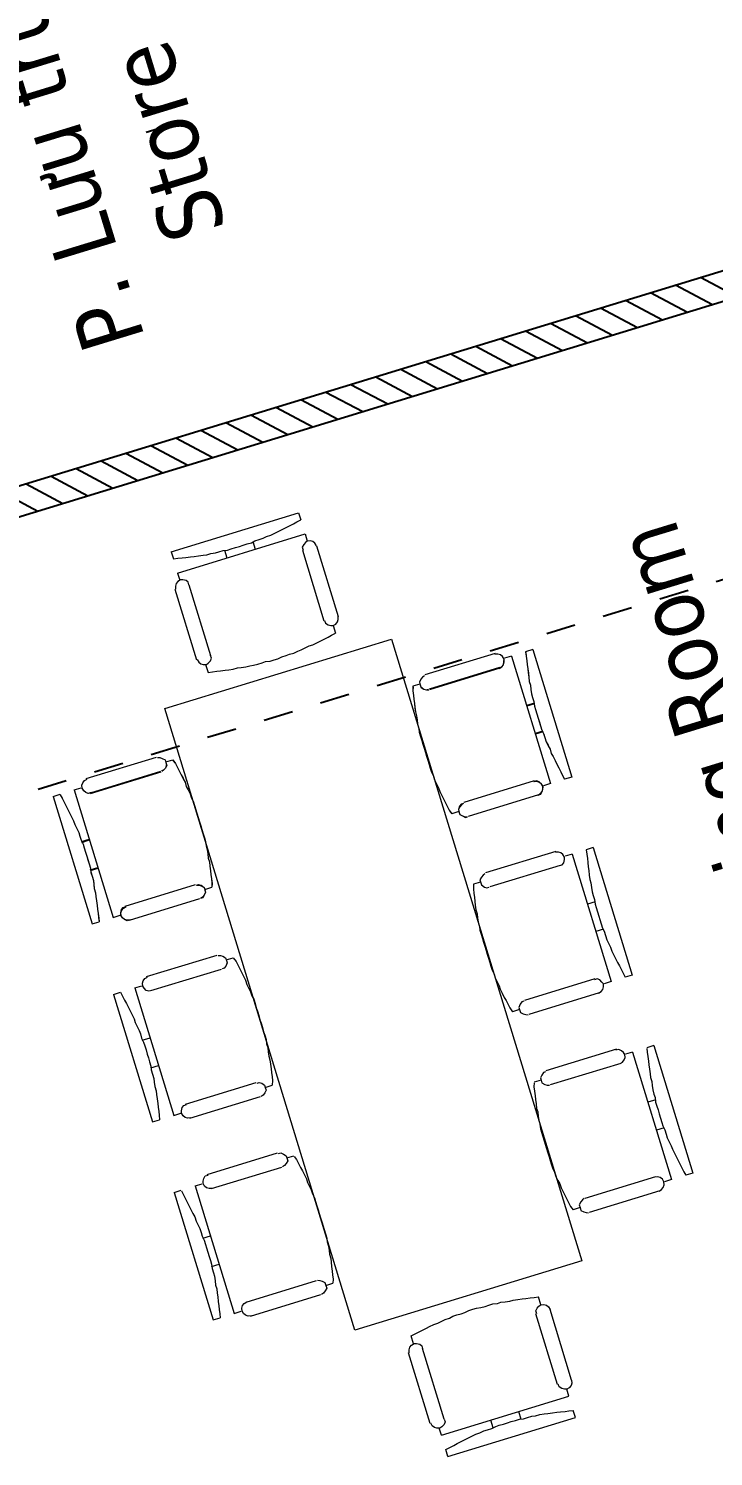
# Model space of a CAD drawing. Header units: inches. Extents: x 543393 to 2689207, y 1841861 to 9121372.
# Drawn here: x 547520.476 to 547522.793, y 1841942.36 to 1841947.19 of the extents above; entities that cross this region are included whole.
import ezdxf
from ezdxf.enums import TextEntityAlignment as Align

# ---------------------------------------------------------------- set-up
doc = ezdxf.new("R2010")
doc.units = ezdxf.units.IN
doc.header["$MEASUREMENT"] = 0
doc.linetypes.add('ACAD_ISO04W100', pattern=[30, 24, -3, 0, -3])
for name, color, linetype in [('02 Xref HH1 MBXD$0$0.0', 4, 'Continuous'), ('02 Xref HH1 MBXD$0$02', 8, 'Continuous'), ('CENTER', 8, 'ACAD_ISO04W100'), ('MBXD$0$Noi_that', 7, 'Continuous')]:
    doc.layers.add(name, color=color, linetype=linetype)
doc.layers.add('Kich thuoc', color=8, linetype='Continuous', lineweight=18)
doc.layers.add('TEXT_Phong', color=1, linetype='Continuous', lineweight=20)
doc.styles.add('Tahoma-R', font='tahoma.ttf')

# ---------------------------------------------------------------- blocks, each defined once
blk = doc.blocks.new('NDK1')
at = {"layer": '02 Xref HH1 MBXD$0$02'}
h = blk.add_hatch(dxfattribs=at)
h.set_pattern_fill('ANSI31', color=256, scale=500, angle=-90.00000000000001)
h.set_pattern_definition([(315, (245617.2439360879, 78543.51714219371), (44.19417382415923, 44.19417382415921), [])])
h.paths.add_polyline_path([(250417.2439360879, 78443.51714219371), (250417.2439360879, 78543.51714219371), (245617.2439360879, 78543.51714219354), (245617.2439360879, 78443.51714219354)])
at = {"layer": '02 Xref HH1 MBXD$0$0.0'}
for p, q in [((250417.2439360879, 78543.51714219371), (245617.2439360879, 78543.51714219354)), ((250417.2439360879, 78443.51714219371), (245617.2439360879, 78443.51714219354)), ((247915.537085601, 77425.45799864814), (247815.537085601, 77425.45799864814))]:
    blk.add_line(p, q, dxfattribs=at)
at = {"layer": 'CENTER', "color": 8, "ltscale": 0.015}
blk.add_line((250915.6775597683, 79443.5171421936), (238675.6184171357, 79443.5171421936), dxfattribs=at)
at = {"layer": 'MBXD$0$Noi_that', "lineweight": 13}
for points in [[(247798.8736621639, 82007.56214315022), (247798.8736621639, 81982.64002476432)], [(248249.9640048411, 82007.56214315022), (247798.8736621639, 82007.56214315022)], [(248249.9640048411, 81982.64002476432), (248235.010733813, 81980.1478129185), (248220.0574627858, 81977.655601087), (248207.5964035946, 81975.1633892413), (248192.6431325674, 81972.6711774098), (248180.1820733779, 81970.17896557829), (248165.2288023498, 81967.6867537327), (248150.2755313218, 81965.1945419012), (248137.8144721314, 81962.70233005538), (248122.8612011033, 81962.70233005538), (248107.9079300752, 81960.21011822388), (248095.4468708849, 81960.21011822388), (248080.4935998568, 81960.21011822388), (248065.5403288297, 81957.71790637818), (248053.0792696402, 81957.71790637818), (248038.1259986112, 81957.71790637818), (248023.1727275832, 81957.71790637818), (248010.7116683937, 81957.71790637818), (247995.7583973656, 81957.71790637818), (247980.8051263367, 81957.71790637818), (247968.3440671472, 81960.21011822388), (247953.3907961191, 81960.21011822388), (247938.4375250919, 81960.21011822388), (247925.9764659016, 81962.70233005538), (247911.0231948735, 81962.70233005538), (247896.0699238454, 81965.1945419012), (247883.6088646551, 81967.6867537327), (247868.655593627, 81970.17896557829), (247853.7023225989, 81972.6711774098), (247841.2412634095, 81975.1633892413), (247826.2879923805, 81977.655601087), (247813.826933191, 81980.1478129185), (247798.8736621639, 81982.64002476432)], [(248249.9640048411, 82007.56214315022), (248249.9640048411, 81982.64002476432)], [(248249.9640048411, 81932.79578800648), (247798.8736621639, 81932.79578800648)], [(247798.8736621639, 81932.79578800648), (247798.8736621639, 81907.87366962022)], [(247975.8207026612, 81960.21011822388), (247975.8207026612, 81932.79578800648)], [(248075.5091761814, 81960.21011822388), (248075.5091761814, 81932.79578800648)], [(248249.9640048411, 81932.79578800648), (248249.9640048411, 81907.87366962022)], [(247773.9515437831, 81882.9515512484), (247776.4437556217, 81892.92039860282), (247781.4281792972, 81900.39703411152), (247788.9048148112, 81905.38145778872), (247798.8736621639, 81907.87366962022), (247806.350297677, 81905.38145778872), (247813.826933191, 81900.39703411152), (247821.3035687051, 81892.92039860282), (247821.3035687051, 81882.9515512484)], [(247773.9515437831, 81882.9515512484), (247773.9515437831, 81633.73036744489)], [(247823.7957805437, 81882.9515512484), (247823.7957805437, 81633.73036744489)], [(248225.0418864612, 81882.9515512484), (248225.0418864612, 81892.92039860282), (248230.0263101376, 81900.39703411152), (248239.9951574893, 81905.38145778872), (248247.4717930042, 81907.87366962022), (248257.4406403551, 81905.38145778872), (248264.9172758691, 81900.39703411152), (248269.9016995454, 81892.92039860282), (248272.3939113832, 81882.9515512484)], [(248225.0418864612, 81882.9515512484), (248225.0418864612, 81633.73036744489)], [(248274.8861232209, 81882.9515512484), (248274.8861232209, 81633.73036744489)], [(247821.3035687051, 81633.73036744489), (247821.3035687051, 81623.76152009048), (247813.826933191, 81616.2848845819), (247806.350297677, 81611.30046090457), (247798.8736621639, 81608.80824905887), (247788.9048148112, 81611.30046090457), (247781.4281792972, 81616.2848845819), (247776.4437556217, 81623.76152009048), (247773.9515437831, 81633.73036744489)], [(248272.3939113832, 81633.73036744489), (248269.9016995454, 81623.76152009048), (248264.9172758691, 81616.2848845819), (248257.4406403551, 81611.30046090457), (248247.4717930042, 81608.80824905887), (248239.9951574893, 81611.30046090457), (248230.0263101376, 81616.2848845819), (248225.0418864612, 81623.76152009048), (248225.0418864612, 81633.73036744489)], [(247798.8736621639, 81608.80824905887), (247798.8736621639, 81581.39391884135)], [(248249.9640048411, 81608.80824905887), (248249.9640048411, 81581.39391884135)], [(248249.9640048411, 81581.39391884135), (248235.010733813, 81578.90170700985), (248220.0574627858, 81576.40949516415), (248207.5964035946, 81573.91728333264), (248192.6431325674, 81571.42507150114), (248180.1820733779, 81568.93285965544), (248165.2288023498, 81566.44064782394), (248150.2755313218, 81566.44064782394), (248137.8144721314, 81563.94843597824), (248122.8612011033, 81561.45622414674), (248107.9079300752, 81561.45622414674), (248095.4468708849, 81558.96401231523), (248080.4935998568, 81558.96401231523), (248065.5403288297, 81558.96401231523), (248053.0792696402, 81558.96401231523), (248038.1259986112, 81556.47180046953), (248023.1727275832, 81556.47180046953), (248010.7116683937, 81556.47180046953), (247995.7583973656, 81558.96401231523), (247980.8051263367, 81558.96401231523), (247968.3440671472, 81558.96401231523), (247953.3907961191, 81558.96401231523), (247938.4375250919, 81561.45622414674), (247925.9764659016, 81561.45622414674), (247911.0231948735, 81563.94843597824), (247896.0699238454, 81566.44064782394), (247883.6088646551, 81566.44064782394), (247868.655593627, 81568.93285965544), (247853.7023225989, 81571.42507150114), (247841.2412634095, 81573.91728333264), (247826.2879923805, 81576.40949516415), (247813.826933191, 81578.90170700985), (247798.8736621639, 81581.39391884135)], [(247623.1727275845, 81507.56214315022), (248425.6649394204, 81507.56214315022), (248425.6649394204, 79307.56214313602), (247623.1727275845, 79307.56214313602), (247623.1727275845, 81507.56214315022)], [(247304.1696123204, 81358.34095933966), (247294.2007649678, 81355.84874750816), (247286.7241294546, 81350.86432383096), (247281.7397057783, 81343.38768832225), (247279.2474939406, 81333.41884096785), (247281.7397057783, 81323.44999361344), (247286.7241294546, 81315.97335810473), (247294.2007649678, 81310.98893442753), (247304.1696123204, 81308.49672259603)], [(247301.6774004818, 81358.34095933966), (247550.8985842818, 81358.34095933966)], [(247553.3907961204, 81308.49672259603), (247560.8674316345, 81310.98893442753), (247568.3440671485, 81315.97335810473), (247575.8207026616, 81323.44999361344), (247575.8207026616, 81333.41884096785), (247575.8207026616, 81343.38768832225), (247568.3440671485, 81350.86432383096), (247560.8674316345, 81355.84874750816), (247553.3907961204, 81358.34095933966)], [(248497.9390827222, 81308.49672259603), (248490.4624472082, 81310.98893442753), (248482.9858116941, 81315.97335810473), (248475.509176181, 81323.44999361344), (248475.509176181, 81333.41884096785), (248475.509176181, 81343.38768832225), (248482.9858116941, 81350.86432383096), (248490.4624472082, 81355.84874750816), (248497.9390827222, 81358.34095933966)], [(248749.6524783608, 81358.34095933966), (248500.4312945608, 81358.34095933966)], [(248747.1602665222, 81358.34095933966), (248757.1291138749, 81355.84874750816), (248764.605749388, 81350.86432383096), (248769.5901730643, 81343.38768832225), (248772.0823849021, 81333.41884096785), (248769.5901730643, 81323.44999361344), (248764.605749388, 81315.97335810473), (248757.1291138749, 81310.98893442753), (248747.1602665222, 81308.49672259603)], [(247177.0668085827, 81333.41884096785), (247201.9889269616, 81333.41884096785)], [(247177.0668085827, 80882.32849828704), (247177.0668085827, 81333.41884096796)], [(247201.9889269616, 80884.82071013274), (247204.4811388002, 80897.28176931877), (247206.9733506388, 80912.23504033618), (247209.4655624765, 80927.188311382), (247211.9577743143, 80939.64937056779), (247214.449986152, 80954.60264158531), (247216.9421979906, 80969.55591261692), (247219.4344098283, 80982.01697180283), (247219.4344098283, 80996.97024283445), (247221.926621666, 81009.43130202024), (247224.4188335046, 81024.38457305197), (247224.4188335046, 81039.33784406938), (247224.4188335046, 81051.79890326949), (247226.9110453423, 81066.7521743011), (247226.9110453423, 81081.70544533271), (247226.9110453423, 81094.16650451874), (247226.9110453423, 81109.11977553615), (247226.9110453423, 81124.07304658197), (247226.9110453423, 81139.02631759938), (247226.9110453423, 81151.48737678528), (247224.4188335046, 81166.44064781678), (247224.4188335046, 81181.39391884851), (247224.4188335046, 81193.85497803442), (247221.926621666, 81208.80824906603), (247219.4344098283, 81223.76152008344), (247219.4344098283, 81236.22257928344), (247216.9421979906, 81251.17585031517), (247214.449986152, 81263.63690950107), (247211.9577743143, 81278.59018053269), (247209.4655624765, 81293.54345155021), (247206.9733506388, 81306.00451073612), (247204.4811388002, 81320.95778178194), (247201.9889269616, 81333.41884096785)], [(247251.8331637222, 80882.32849828704), (247251.8331637222, 81333.41884096785)], [(247251.8331637222, 81333.41884096785), (247276.755282102, 81333.41884096785)], [(247301.6774004818, 81308.49672259603), (247550.8985842818, 81308.49672259603)], [(247575.8207026616, 81333.41884096785), (247600.7428210423, 81333.41884096785)], [(247600.7428210423, 80884.82071013274), (247605.7272447187, 80897.28176931877), (247608.2194565564, 80912.23504033618), (247610.7116683941, 80927.188311382), (247613.2038802327, 80939.64937056779), (247615.6960920695, 80954.60264158531), (247618.1883039081, 80969.55591261692), (247618.1883039081, 80982.01697180283), (247620.6805157467, 80996.97024283445), (247623.1727275845, 81009.43130202024), (247623.1727275845, 81024.38457305197), (247625.6649394222, 81039.33784406938), (247625.6649394222, 81051.79890326949), (247625.6649394222, 81066.7521743011), (247625.6649394222, 81081.70544533271), (247625.6649394222, 81094.16650451874), (247625.6649394222, 81109.11977553615), (247625.6649394222, 81124.07304658197), (247625.6649394222, 81139.02631759938), (247625.6649394222, 81151.48737678528), (247625.6649394222, 81166.44064781678), (247625.6649394222, 81181.39391884851), (247623.1727275845, 81193.85497803442), (247623.1727275845, 81208.80824906603), (247620.6805157467, 81223.76152008344), (247618.1883039081, 81236.22257928344), (247618.1883039081, 81251.17585031517), (247615.6960920695, 81263.63690950107), (247613.2038802327, 81278.59018053269), (247610.7116683941, 81293.54345155021), (247608.2194565564, 81306.00451073612), (247605.7272447187, 81320.95778178194), (247600.7428210423, 81333.41884096785)], [(248450.5870578003, 80884.82071013274), (248445.602634124, 80897.28176931877), (248443.1104222862, 80912.23504033618), (248440.6182104485, 80927.188311382), (248438.1259986099, 80939.64937056779), (248435.6337867731, 80954.60264158531), (248433.1415749345, 80969.55591261692), (248433.1415749345, 80982.01697180283), (248430.6493630959, 80996.97024283445), (248428.1571512582, 81009.43130202024), (248428.1571512582, 81024.38457305197), (248425.6649394204, 81039.33784406938), (248425.6649394204, 81051.79890326949), (248425.6649394204, 81066.7521743011), (248425.6649394204, 81081.70544533271), (248425.6649394204, 81094.16650451874), (248425.6649394204, 81109.11977553615), (248425.6649394204, 81124.07304658197), (248425.6649394204, 81139.02631759938), (248425.6649394204, 81151.48737678528), (248425.6649394204, 81166.44064781678), (248425.6649394204, 81181.39391884851), (248428.1571512582, 81193.85497803442), (248428.1571512582, 81208.80824906603), (248430.6493630959, 81223.76152008344), (248433.1415749345, 81236.22257928344), (248433.1415749345, 81251.17585031517), (248435.6337867731, 81263.63690950107), (248438.1259986099, 81278.59018053269), (248440.6182104485, 81293.54345155021), (248443.1104222862, 81306.00451073612), (248445.602634124, 81320.95778178194), (248450.5870578003, 81333.41884096785)], [(248475.509176181, 81333.41884096785), (248450.5870578003, 81333.41884096785)], [(248749.6524783608, 81308.49672259603), (248500.4312945608, 81308.49672259603)], [(248799.4967151205, 81333.41884096785), (248774.5745967407, 81333.41884096785)], [(248799.4967151205, 80882.32849828704), (248799.4967151205, 81333.41884096785)], [(248849.340951881, 80884.82071013274), (248846.8487400424, 80897.28176931877), (248844.3565282038, 80912.23504033618), (248841.8643163661, 80927.188311382), (248839.3721045284, 80939.64937056779), (248836.8798926907, 80954.60264158531), (248834.3876808521, 80969.55591261692), (248831.8954690143, 80982.01697180283), (248831.8954690143, 80996.97024283445), (248829.4032571766, 81009.43130202024), (248826.911045338, 81024.38457305197), (248826.911045338, 81039.33784406938), (248826.911045338, 81051.79890326949), (248824.4188335003, 81066.7521743011), (248824.4188335003, 81081.70544533271), (248824.4188335003, 81094.16650451874), (248824.4188335003, 81109.11977553615), (248824.4188335003, 81124.07304658197), (248824.4188335003, 81139.02631759938), (248824.4188335003, 81151.48737678528), (248826.911045338, 81166.44064781678), (248826.911045338, 81181.39391884851), (248826.911045338, 81193.85497803442), (248829.4032571766, 81208.80824906603), (248831.8954690143, 81223.76152008344), (248831.8954690143, 81236.22257928344), (248834.3876808521, 81251.17585031517), (248836.8798926907, 81263.63690950107), (248839.3721045284, 81278.59018053269), (248841.8643163661, 81293.54345155021), (248844.3565282038, 81306.00451073612), (248846.8487400424, 81320.95778178194), (248849.340951881, 81333.41884096785)], [(248874.2630702599, 81333.41884096785), (248849.340951881, 81333.41884096785)], [(248874.2630702599, 80882.32849828704), (248874.2630702599, 81333.41884096796)], [(247224.4188335046, 81158.96401230819), (247251.8331637222, 81158.96401230819)], [(248826.911045338, 81158.96401230819), (248799.4967151205, 81158.96401230819)], [(247224.4188335046, 81059.27553879228), (247251.8331637222, 81059.27553879228)], [(248826.911045338, 81059.27553879228), (248799.4967151205, 81059.27553879228)], [(247304.1696123204, 80907.25061665886), (247294.2007649678, 80904.75840482736), (247286.7241294546, 80899.77398115027), (247281.7397057783, 80892.29734564156), (247279.2474939406, 80882.32849828704), (247281.7397057783, 80874.85186277833), (247286.7241294546, 80867.37522726951), (247294.2007649678, 80859.89859173252), (247304.1696123204, 80859.89859173252)], [(247301.6774004818, 80907.25061665886), (247550.8985842818, 80907.25061665886)], [(247553.3907961204, 80859.89859173252), (247560.8674316345, 80859.89859173252), (247568.3440671485, 80867.37522726951), (247575.8207026616, 80874.85186277833), (247575.8207026616, 80882.32849828704), (247575.8207026616, 80892.29734564156), (247568.3440671485, 80899.77398115027), (247560.8674316345, 80904.75840482736), (247553.3907961204, 80907.25061665886)], [(248497.9390827222, 80859.89859173252), (248490.4624472082, 80859.89859173252), (248482.9858116941, 80867.37522726951), (248475.509176181, 80874.85186277833), (248475.509176181, 80882.32849828704), (248475.509176181, 80892.29734564156), (248482.9858116941, 80899.77398115027), (248490.4624472082, 80904.75840482736), (248497.9390827222, 80907.25061665886)], [(248749.6524783608, 80907.25061665886), (248500.4312945608, 80907.25061665886)], [(248747.1602665222, 80907.25061665886), (248757.1291138749, 80904.75840482736), (248764.605749388, 80899.77398115027), (248769.5901730643, 80892.29734564156), (248772.0823849021, 80882.32849828704), (248769.5901730643, 80874.85186277833), (248764.605749388, 80867.37522726951), (248757.1291138749, 80859.89859173252), (248747.1602665222, 80859.89859173252)], [(247177.0668085827, 80882.32849828704), (247201.9889269616, 80882.32849828704)], [(247251.8331637222, 80882.32849828704), (247276.755282102, 80882.32849828704)], [(247575.8207026616, 80882.32849828704), (247600.7428210423, 80882.32849828704)], [(248475.509176181, 80882.32849828704), (248450.5870578003, 80882.32849828704)], [(248799.4967151205, 80882.32849828704), (248774.5745967407, 80882.32849828704)], [(248874.2630702599, 80882.32849828704), (248849.340951881, 80882.32849828704)], [(247301.6774004818, 80857.40637990102), (247550.8985842818, 80857.40637990102)], [(248749.6524783608, 80857.40637990102), (248500.4312945608, 80857.40637990102)], [(247177.0668085827, 80633.10731448352), (247201.9889269616, 80633.10731448352)], [(247177.0668085827, 80182.01697181692), (247177.0668085827, 80633.10731449784)], [(247177.0668085827, 80633.10731448352), (247201.9889269616, 80633.10731448352)], [(247177.0668085827, 80182.01697181692), (247177.0668085827, 80633.10731449784)], [(247201.9889269616, 80182.01697181692), (247204.4811388002, 80196.97024283445), (247206.9733506388, 80211.92351386606), (247209.4655624765, 80224.38457305185), (247211.9577743143, 80239.33784408346), (247214.449986152, 80251.79890326937), (247216.9421979906, 80266.7521743011), (247219.4344098283, 80281.7054453184), (247219.4344098283, 80294.16650451862), (247221.926621666, 80309.11977555024), (247224.4188335046, 80324.07304656765), (247224.4188335046, 80336.53410576787), (247224.4188335046, 80351.48737678528), (247226.9110453423, 80366.4406478311), (247226.9110453423, 80378.90170701689), (247226.9110453423, 80393.8549780343), (247226.9110453423, 80408.80824906603), (247226.9110453423, 80421.26930826614), (247226.9110453423, 80436.22257928344), (247226.9110453423, 80451.17585031505), (247224.4188335046, 80463.63690950096), (247224.4188335046, 80478.59018051848), (247224.4188335046, 80493.54345156442), (247221.926621666, 80506.00451075021), (247219.4344098283, 80520.95778176762), (247219.4344098283, 80535.91105279923), (247216.9421979906, 80548.37211199946), (247214.449986152, 80563.32538303107), (247211.9577743143, 80578.27865404848), (247209.4655624765, 80590.73971323427), (247206.9733506388, 80605.69298426589), (247204.4811388002, 80618.15404346611), (247201.9889269616, 80633.10731448352)], [(247201.9889269616, 80182.01697181692), (247204.4811388002, 80196.97024283445), (247206.9733506388, 80211.92351386606), (247209.4655624765, 80224.38457305185), (247211.9577743143, 80239.33784408346), (247214.449986152, 80251.79890326937), (247216.9421979906, 80266.7521743011), (247219.4344098283, 80281.7054453184), (247219.4344098283, 80294.16650451862), (247221.926621666, 80309.11977555024), (247224.4188335046, 80324.07304656765), (247224.4188335046, 80336.53410576787), (247224.4188335046, 80351.48737678528), (247226.9110453423, 80366.4406478311), (247226.9110453423, 80378.90170701689), (247226.9110453423, 80393.8549780343), (247226.9110453423, 80408.80824906603), (247226.9110453423, 80421.26930826614), (247226.9110453423, 80436.22257928344), (247226.9110453423, 80451.17585031505), (247224.4188335046, 80463.63690950096), (247224.4188335046, 80478.59018051848), (247224.4188335046, 80493.54345156442), (247221.926621666, 80506.00451075021), (247219.4344098283, 80520.95778176762), (247219.4344098283, 80535.91105279923), (247216.9421979906, 80548.37211199946), (247214.449986152, 80563.32538303107), (247211.9577743143, 80578.27865404848), (247209.4655624765, 80590.73971323427), (247206.9733506388, 80605.69298426589), (247204.4811388002, 80618.15404346611), (247201.9889269616, 80633.10731448352)], [(247251.8331637222, 80182.01697181692), (247251.8331637222, 80633.10731448352)], [(247251.8331637222, 80633.10731448352), (247276.755282102, 80633.10731448352)], [(247251.8331637222, 80182.01697181692), (247251.8331637222, 80633.10731448352)], [(247251.8331637222, 80633.10731448352), (247276.755282102, 80633.10731448352)], [(247304.1696123204, 80658.02943285523), (247294.2007649678, 80655.53722102384), (247286.7241294546, 80650.55279734664), (247281.7397057783, 80643.07616183782), (247279.2474939406, 80633.10731448352), (247281.7397057783, 80625.6306789747), (247286.7241294546, 80615.66183162041), (247294.2007649678, 80610.67740795741), (247304.1696123204, 80610.67740795741)], [(247304.1696123204, 80658.02943285523), (247294.2007649678, 80655.53722102384), (247286.7241294546, 80650.55279734664), (247281.7397057783, 80643.07616183782), (247279.2474939406, 80633.10731448352), (247281.7397057783, 80625.6306789747), (247286.7241294546, 80615.66183162041), (247294.2007649678, 80610.67740795741), (247304.1696123204, 80610.67740795741)], [(247301.6774004818, 80658.02943285523), (247550.8985842818, 80658.02943285523)], [(247301.6774004818, 80658.02943285523), (247550.8985842818, 80658.02943285523)], [(247553.3907961204, 80610.67740795741), (247560.8674316345, 80610.67740795741), (247568.3440671485, 80615.66183162041), (247575.8207026616, 80625.6306789747), (247575.8207026616, 80633.10731448352), (247575.8207026616, 80643.07616183782), (247568.3440671485, 80650.55279734664), (247560.8674316345, 80655.53722102384), (247553.3907961204, 80658.02943285523)], [(247553.3907961204, 80610.67740795741), (247560.8674316345, 80610.67740795741), (247568.3440671485, 80615.66183162041), (247575.8207026616, 80625.6306789747), (247575.8207026616, 80633.10731448352), (247575.8207026616, 80643.07616183782), (247568.3440671485, 80650.55279734664), (247560.8674316345, 80655.53722102384), (247553.3907961204, 80658.02943285523)], [(247575.8207026616, 80633.10731448352), (247600.7428210423, 80633.10731448352)], [(247575.8207026616, 80633.10731448352), (247600.7428210423, 80633.10731448352)], [(247600.7428210423, 80182.01697181692), (247605.7272447187, 80196.97024283445), (247608.2194565564, 80211.92351386606), (247610.7116683941, 80224.38457305185), (247613.2038802327, 80239.33784408346), (247615.6960920695, 80251.79890326937), (247618.1883039081, 80266.7521743011), (247618.1883039081, 80281.7054453184), (247620.6805157467, 80294.16650451862), (247623.1727275845, 80309.11977555024), (247623.1727275845, 80324.07304656765), (247625.6649394222, 80336.53410576787), (247625.6649394222, 80351.48737678528), (247625.6649394222, 80366.4406478311), (247625.6649394222, 80378.90170701689), (247625.6649394222, 80393.8549780343), (247625.6649394222, 80408.80824906603), (247625.6649394222, 80421.26930826614), (247625.6649394222, 80436.22257928344), (247625.6649394222, 80451.17585031505), (247625.6649394222, 80463.63690950096), (247625.6649394222, 80478.59018051848), (247623.1727275845, 80493.54345156442), (247623.1727275845, 80506.00451075021), (247620.6805157467, 80520.95778176762), (247618.1883039081, 80535.91105279923), (247618.1883039081, 80548.37211199946), (247615.6960920695, 80563.32538303107), (247613.2038802327, 80578.27865404848), (247610.7116683941, 80590.73971323427), (247608.2194565564, 80605.69298426589), (247605.7272447187, 80618.15404346611), (247600.7428210423, 80633.10731448352)], [(247600.7428210423, 80182.01697181692), (247605.7272447187, 80196.97024283445), (247608.2194565564, 80211.92351386606), (247610.7116683941, 80224.38457305185), (247613.2038802327, 80239.33784408346), (247615.6960920695, 80251.79890326937), (247618.1883039081, 80266.7521743011), (247618.1883039081, 80281.7054453184), (247620.6805157467, 80294.16650451862), (247623.1727275845, 80309.11977555024), (247623.1727275845, 80324.07304656765), (247625.6649394222, 80336.53410576787), (247625.6649394222, 80351.48737678528), (247625.6649394222, 80366.4406478311), (247625.6649394222, 80378.90170701689), (247625.6649394222, 80393.8549780343), (247625.6649394222, 80408.80824906603), (247625.6649394222, 80421.26930826614), (247625.6649394222, 80436.22257928344), (247625.6649394222, 80451.17585031505), (247625.6649394222, 80463.63690950096), (247625.6649394222, 80478.59018051848), (247623.1727275845, 80493.54345156442), (247623.1727275845, 80506.00451075021), (247620.6805157467, 80520.95778176762), (247618.1883039081, 80535.91105279923), (247618.1883039081, 80548.37211199946), (247615.6960920695, 80563.32538303107), (247613.2038802327, 80578.27865404848), (247610.7116683941, 80590.73971323427), (247608.2194565564, 80605.69298426589), (247605.7272447187, 80618.15404346611), (247600.7428210423, 80633.10731448352)], [(248450.5870578003, 80182.01697181692), (248445.602634124, 80196.97024283445), (248443.1104222862, 80211.92351386606), (248440.6182104485, 80224.38457305185), (248438.1259986099, 80239.33784408346), (248435.6337867731, 80251.79890326937), (248433.1415749345, 80266.7521743011), (248433.1415749345, 80281.7054453184), (248430.6493630959, 80294.16650451862), (248428.1571512582, 80309.11977555024), (248428.1571512582, 80324.07304656765), (248425.6649394204, 80336.53410576787), (248425.6649394204, 80351.48737678528), (248425.6649394204, 80366.4406478311), (248425.6649394204, 80378.90170701689), (248425.6649394204, 80393.8549780343), (248425.6649394204, 80408.80824906603), (248425.6649394204, 80421.26930826614), (248425.6649394204, 80436.22257928344), (248425.6649394204, 80451.17585031505), (248425.6649394204, 80463.63690950096), (248425.6649394204, 80478.59018051848), (248428.1571512582, 80493.54345156442), (248428.1571512582, 80506.00451075021), (248430.6493630959, 80520.95778176762), (248433.1415749345, 80535.91105279923), (248433.1415749345, 80548.37211199946), (248435.6337867731, 80563.32538303107), (248438.1259986099, 80578.27865404848), (248440.6182104485, 80590.73971323427), (248443.1104222862, 80605.69298426589), (248445.602634124, 80618.15404346611), (248450.5870578003, 80633.10731448352)], [(248450.5870578003, 80182.01697181692), (248445.602634124, 80196.97024283445), (248443.1104222862, 80211.92351386606), (248440.6182104485, 80224.38457305185), (248438.1259986099, 80239.33784408346), (248435.6337867731, 80251.79890326937), (248433.1415749345, 80266.7521743011), (248433.1415749345, 80281.7054453184), (248430.6493630959, 80294.16650451862), (248428.1571512582, 80309.11977555024), (248428.1571512582, 80324.07304656765), (248425.6649394204, 80336.53410576787), (248425.6649394204, 80351.48737678528), (248425.6649394204, 80366.4406478311), (248425.6649394204, 80378.90170701689), (248425.6649394204, 80393.8549780343), (248425.6649394204, 80408.80824906603), (248425.6649394204, 80421.26930826614), (248425.6649394204, 80436.22257928344), (248425.6649394204, 80451.17585031505), (248425.6649394204, 80463.63690950096), (248425.6649394204, 80478.59018051848), (248428.1571512582, 80493.54345156442), (248428.1571512582, 80506.00451075021), (248430.6493630959, 80520.95778176762), (248433.1415749345, 80535.91105279923), (248433.1415749345, 80548.37211199946), (248435.6337867731, 80563.32538303107), (248438.1259986099, 80578.27865404848), (248440.6182104485, 80590.73971323427), (248443.1104222862, 80605.69298426589), (248445.602634124, 80618.15404346611), (248450.5870578003, 80633.10731448352)], [(248475.509176181, 80633.10731448352), (248450.5870578003, 80633.10731448352)], [(248475.509176181, 80633.10731448352), (248450.5870578003, 80633.10731448352)], [(248497.9390827222, 80610.67740795741), (248490.4624472082, 80610.67740795741), (248482.9858116941, 80615.66183162041), (248475.509176181, 80625.6306789747), (248475.509176181, 80633.10731448352), (248475.509176181, 80643.07616183782), (248482.9858116941, 80650.55279734664), (248490.4624472082, 80655.53722102384), (248497.9390827222, 80658.02943285523)], [(248497.9390827222, 80610.67740795741), (248490.4624472082, 80610.67740795741), (248482.9858116941, 80615.66183162041), (248475.509176181, 80625.6306789747), (248475.509176181, 80633.10731448352), (248475.509176181, 80643.07616183782), (248482.9858116941, 80650.55279734664), (248490.4624472082, 80655.53722102384), (248497.9390827222, 80658.02943285523)], [(248749.6524783608, 80658.02943285523), (248500.4312945608, 80658.02943285523)], [(248749.6524783608, 80658.02943285523), (248500.4312945608, 80658.02943285523)], [(248747.1602665222, 80658.02943285523), (248757.1291138749, 80655.53722102384), (248764.605749388, 80650.55279734664), (248769.5901730643, 80643.07616183782), (248772.0823849021, 80633.10731448352), (248769.5901730643, 80625.6306789747), (248764.605749388, 80615.66183162041), (248757.1291138749, 80610.67740795741), (248747.1602665222, 80610.67740795741)], [(248747.1602665222, 80658.02943285523), (248757.1291138749, 80655.53722102384), (248764.605749388, 80650.55279734664), (248769.5901730643, 80643.07616183782), (248772.0823849021, 80633.10731448352), (248769.5901730643, 80625.6306789747), (248764.605749388, 80615.66183162041), (248757.1291138749, 80610.67740795741), (248747.1602665222, 80610.67740795741)], [(248799.4967151205, 80633.10731448352), (248774.5745967407, 80633.10731448352)], [(248799.4967151205, 80633.10731448352), (248774.5745967407, 80633.10731448352)], [(248799.4967151205, 80182.01697181692), (248799.4967151205, 80633.10731448352)], [(248799.4967151205, 80182.01697181692), (248799.4967151205, 80633.10731448352)], [(248849.340951881, 80182.01697181692), (248846.8487400424, 80196.97024283445), (248844.3565282038, 80211.92351386606), (248841.8643163661, 80224.38457305185), (248839.3721045284, 80239.33784408346), (248836.8798926907, 80251.79890326937), (248834.3876808521, 80266.7521743011), (248831.8954690143, 80281.7054453184), (248831.8954690143, 80294.16650451862), (248829.4032571766, 80309.11977555024), (248826.911045338, 80324.07304656765), (248826.911045338, 80336.53410576787), (248826.911045338, 80351.48737678528), (248824.4188335003, 80366.4406478311), (248824.4188335003, 80378.90170701689), (248824.4188335003, 80393.8549780343), (248824.4188335003, 80408.80824906603), (248824.4188335003, 80421.26930826614), (248824.4188335003, 80436.22257928344), (248824.4188335003, 80451.17585031505), (248826.911045338, 80463.63690950096), (248826.911045338, 80478.59018051848), (248826.911045338, 80493.54345156442), (248829.4032571766, 80506.00451075021), (248831.8954690143, 80520.95778176762), (248831.8954690143, 80535.91105279923), (248834.3876808521, 80548.37211199946), (248836.8798926907, 80563.32538303107), (248839.3721045284, 80578.27865404848), (248841.8643163661, 80590.73971323427), (248844.3565282038, 80605.69298426589), (248846.8487400424, 80618.15404346611), (248849.340951881, 80633.10731448352)], [(248849.340951881, 80182.01697181692), (248846.8487400424, 80196.97024283445), (248844.3565282038, 80211.92351386606), (248841.8643163661, 80224.38457305185), (248839.3721045284, 80239.33784408346), (248836.8798926907, 80251.79890326937), (248834.3876808521, 80266.7521743011), (248831.8954690143, 80281.7054453184), (248831.8954690143, 80294.16650451862), (248829.4032571766, 80309.11977555024), (248826.911045338, 80324.07304656765), (248826.911045338, 80336.53410576787), (248826.911045338, 80351.48737678528), (248824.4188335003, 80366.4406478311), (248824.4188335003, 80378.90170701689), (248824.4188335003, 80393.8549780343), (248824.4188335003, 80408.80824906603), (248824.4188335003, 80421.26930826614), (248824.4188335003, 80436.22257928344), (248824.4188335003, 80451.17585031505), (248826.911045338, 80463.63690950096), (248826.911045338, 80478.59018051848), (248826.911045338, 80493.54345156442), (248829.4032571766, 80506.00451075021), (248831.8954690143, 80520.95778176762), (248831.8954690143, 80535.91105279923), (248834.3876808521, 80548.37211199946), (248836.8798926907, 80563.32538303107), (248839.3721045284, 80578.27865404848), (248841.8643163661, 80590.73971323427), (248844.3565282038, 80605.69298426589), (248846.8487400424, 80618.15404346611), (248849.340951881, 80633.10731448352)], [(248874.2630702599, 80633.10731448352), (248849.340951881, 80633.10731448352)], [(248874.2630702599, 80633.10731448352), (248849.340951881, 80633.10731448352)], [(248874.2630702599, 80182.01697181692), (248874.2630702599, 80633.10731449784)], [(248874.2630702599, 80182.01697181692), (248874.2630702599, 80633.10731449784)], [(247301.6774004818, 80608.18519609739), (247550.8985842818, 80608.18519609739)], [(247301.6774004818, 80608.18519609739), (247550.8985842818, 80608.18519609739)], [(248749.6524783608, 80608.18519609739), (248500.4312945608, 80608.18519609739)], [(248749.6524783608, 80608.18519609739), (248500.4312945608, 80608.18519609739)], [(247224.4188335046, 80456.16027399237), (247251.8331637222, 80456.16027399237)], [(247224.4188335046, 80456.16027399237), (247251.8331637222, 80456.16027399237)], [(248826.911045338, 80456.16027399237), (248799.4967151205, 80456.16027399237)], [(248826.911045338, 80456.16027399237), (248799.4967151205, 80456.16027399237)], [(247224.4188335046, 80358.96401230808), (247251.8331637222, 80358.96401230808)], [(247224.4188335046, 80358.96401230808), (247251.8331637222, 80358.96401230808)], [(248826.911045338, 80358.96401230808), (248799.4967151205, 80358.96401230808)], [(248826.911045338, 80358.96401230808), (248799.4967151205, 80358.96401230808)], [(247177.0668085827, 80182.01697181692), (247201.9889269616, 80182.01697181692)], [(247177.0668085827, 80182.01697181692), (247201.9889269616, 80182.01697181692)], [(247251.8331637222, 80182.01697181692), (247276.755282102, 80182.01697181692)], [(247251.8331637222, 80182.01697181692), (247276.755282102, 80182.01697181692)], [(247304.1696123204, 80206.93909018874), (247294.2007649678, 80206.93909018874), (247286.7241294546, 80201.95466651153), (247281.7397057783, 80191.98581915713), (247279.2474939406, 80184.50918364842), (247281.7397057783, 80174.54033629401), (247286.7241294546, 80167.06370078531), (247294.2007649678, 80162.07927709402), (247304.1696123204, 80159.58706526252)], [(247304.1696123204, 80206.93909018874), (247294.2007649678, 80206.93909018874), (247286.7241294546, 80201.95466651153), (247281.7397057783, 80191.98581915713), (247279.2474939406, 80184.50918364842), (247281.7397057783, 80174.54033629401), (247286.7241294546, 80167.06370078531), (247294.2007649678, 80162.07927709402), (247304.1696123204, 80159.58706526252)], [(247301.6774004818, 80206.93909018874), (247550.8985842818, 80206.93909018874)], [(247301.6774004818, 80206.93909018874), (247550.8985842818, 80206.93909018874)], [(247553.3907961204, 80159.58706526252), (247560.8674316345, 80162.07927709402), (247568.3440671485, 80167.06370078531), (247575.8207026616, 80174.54033629401), (247575.8207026616, 80184.50918364842), (247575.8207026616, 80191.98581915713), (247568.3440671485, 80201.95466651153), (247560.8674316345, 80206.93909018874), (247553.3907961204, 80206.93909018874)], [(247553.3907961204, 80159.58706526252), (247560.8674316345, 80162.07927709402), (247568.3440671485, 80167.06370078531), (247575.8207026616, 80174.54033629401), (247575.8207026616, 80184.50918364842), (247575.8207026616, 80191.98581915713), (247568.3440671485, 80201.95466651153), (247560.8674316345, 80206.93909018874), (247553.3907961204, 80206.93909018874)], [(247575.8207026616, 80182.01697181692), (247600.7428210423, 80182.01697181692)], [(247575.8207026616, 80182.01697181692), (247600.7428210423, 80182.01697181692)], [(248475.509176181, 80182.01697181692), (248450.5870578003, 80182.01697181692)], [(248475.509176181, 80182.01697181692), (248450.5870578003, 80182.01697181692)], [(248497.9390827222, 80159.58706526252), (248490.4624472082, 80162.07927709402), (248482.9858116941, 80167.06370078531), (248475.509176181, 80174.54033629401), (248475.509176181, 80184.50918364842), (248475.509176181, 80191.98581915713), (248482.9858116941, 80201.95466651153), (248490.4624472082, 80206.93909018874), (248497.9390827222, 80206.93909018874)], [(248497.9390827222, 80159.58706526252), (248490.4624472082, 80162.07927709402), (248482.9858116941, 80167.06370078531), (248475.509176181, 80174.54033629401), (248475.509176181, 80184.50918364842), (248475.509176181, 80191.98581915713), (248482.9858116941, 80201.95466651153), (248490.4624472082, 80206.93909018874), (248497.9390827222, 80206.93909018874)], [(248749.6524783608, 80206.93909018874), (248500.4312945608, 80206.93909018874)], [(248749.6524783608, 80206.93909018874), (248500.4312945608, 80206.93909018874)], [(248747.1602665222, 80206.93909018874), (248757.1291138749, 80206.93909018874), (248764.605749388, 80201.95466651153), (248769.5901730643, 80191.98581915713), (248772.0823849021, 80184.50918364842), (248769.5901730643, 80174.54033629401), (248764.605749388, 80167.06370078531), (248757.1291138749, 80162.07927709402), (248747.1602665222, 80159.58706526252)], [(248747.1602665222, 80206.93909018874), (248757.1291138749, 80206.93909018874), (248764.605749388, 80201.95466651153), (248769.5901730643, 80191.98581915713), (248772.0823849021, 80184.50918364842), (248769.5901730643, 80174.54033629401), (248764.605749388, 80167.06370078531), (248757.1291138749, 80162.07927709402), (248747.1602665222, 80159.58706526252)], [(248799.4967151205, 80182.01697181692), (248774.5745967407, 80182.01697181692)], [(248799.4967151205, 80182.01697181692), (248774.5745967407, 80182.01697181692)], [(248874.2630702599, 80182.01697181692), (248849.340951881, 80182.01697181692)], [(248874.2630702599, 80182.01697181692), (248849.340951881, 80182.01697181692)], [(247301.6774004818, 80157.0948534167), (247550.8985842818, 80157.0948534167)], [(247301.6774004818, 80157.0948534167), (247550.8985842818, 80157.0948534167)], [(248749.6524783608, 80157.0948534167), (248500.4312945608, 80157.0948534167)], [(248749.6524783608, 80157.0948534167), (248500.4312945608, 80157.0948534167)], [(247304.1696123204, 79957.71790637102), (247294.2007649678, 79957.71790637102), (247286.7241294546, 79950.24127086243), (247281.7397057783, 79942.76463533941), (247279.2474939406, 79935.2879998307), (247281.7397057783, 79925.3191524905), (247286.7241294546, 79917.84251696759), (247294.2007649678, 79912.85809329039), (247304.1696123204, 79910.36588145889)], [(247304.1696123204, 79957.7179063851), (247294.2007649678, 79955.22569455372), (247286.7241294546, 79950.24127087652), (247281.7397057783, 79942.7646353677), (247279.2474939406, 79932.7957880134), (247281.7397057783, 79925.31915250458), (247286.7241294546, 79915.35030515029), (247294.2007649678, 79910.36588148729), (247304.1696123204, 79910.36588148729)], [(247301.6774004818, 79957.71790637102), (247550.8985842818, 79957.71790637102)], [(247301.6774004818, 79957.7179063851), (247550.8985842818, 79957.7179063851)], [(247553.3907961204, 79910.36588145889), (247560.8674316345, 79912.85809329039), (247568.3440671485, 79917.84251696759), (247575.8207026616, 79925.3191524905), (247575.8207026616, 79935.2879998307), (247575.8207026616, 79942.76463533941), (247568.3440671485, 79950.24127086243), (247560.8674316345, 79957.71790637102), (247553.3907961204, 79957.71790637102)], [(247553.3907961204, 79910.36588148729), (247560.8674316345, 79910.36588148729), (247568.3440671485, 79915.35030515029), (247575.8207026616, 79925.31915250458), (247575.8207026616, 79932.7957880134), (247575.8207026616, 79942.7646353677), (247568.3440671485, 79950.24127087652), (247560.8674316345, 79955.22569455372), (247553.3907961204, 79957.7179063851)], [(248497.9390827222, 79910.36588145889), (248490.4624472082, 79912.85809329039), (248482.9858116941, 79917.84251696759), (248475.509176181, 79925.3191524905), (248475.509176181, 79935.2879998307), (248475.509176181, 79942.76463533941), (248482.9858116941, 79950.24127086243), (248490.4624472082, 79957.71790637102), (248497.9390827222, 79957.71790637102)], [(248497.9390827222, 79910.36588148729), (248490.4624472082, 79910.36588148729), (248482.9858116941, 79915.35030515029), (248475.509176181, 79925.31915250458), (248475.509176181, 79932.7957880134), (248475.509176181, 79942.7646353677), (248482.9858116941, 79950.24127087652), (248490.4624472082, 79955.22569455372), (248497.9390827222, 79957.7179063851)], [(248749.6524783608, 79957.71790637102), (248500.4312945608, 79957.71790637102)], [(248749.6524783608, 79957.7179063851), (248500.4312945608, 79957.7179063851)], [(248747.1602665222, 79957.71790637102), (248757.1291138749, 79957.71790637102), (248764.605749388, 79950.24127086243), (248769.5901730643, 79942.76463533941), (248772.0823849021, 79935.2879998307), (248769.5901730643, 79925.3191524905), (248764.605749388, 79917.84251696759), (248757.1291138749, 79912.85809329039), (248747.1602665222, 79910.36588145889)], [(248747.1602665222, 79957.7179063851), (248757.1291138749, 79955.22569455372), (248764.605749388, 79950.24127087652), (248769.5901730643, 79942.7646353677), (248772.0823849021, 79932.7957880134), (248769.5901730643, 79925.31915250458), (248764.605749388, 79915.35030515029), (248757.1291138749, 79910.36588148729), (248747.1602665222, 79910.36588148729)], [(247177.0668085827, 79932.79578799932), (247201.9889269616, 79932.79578799932)], [(247177.0668085827, 79481.7054453184), (247177.0668085827, 79932.79578799932)], [(247177.0668085827, 79932.7957880134), (247201.9889269616, 79932.7957880134)], [(247177.0668085827, 79481.7054453468), (247177.0668085827, 79932.79578802772)], [(247201.9889269616, 79484.19765715001), (247204.4811388002, 79496.65871635001), (247206.9733506388, 79511.61198736753), (247209.4655624765, 79524.07304655344), (247211.9577743143, 79539.02631759926), (247214.449986152, 79553.97958861667), (247216.9421979906, 79566.44064780246), (247219.4344098283, 79581.39391883419), (247219.4344098283, 79593.8549780343), (247221.926621666, 79608.80824905171), (247224.4188335046, 79623.76152008332), (247224.4188335046, 79636.22257926912), (247224.4188335046, 79651.17585028664), (247226.9110453423, 79666.12912133246), (247226.9110453423, 79678.59018051837), (247226.9110453423, 79693.5434515501), (247226.9110453423, 79708.4967225675), (247226.9110453423, 79723.44999361332), (247226.9110453423, 79735.91105279923), (247226.9110453423, 79750.86432381664), (247224.4188335046, 79765.81759484825), (247224.4188335046, 79778.27865403416), (247224.4188335046, 79793.23192506577), (247221.926621666, 79808.18519609739), (247219.4344098283, 79820.6462552833), (247219.4344098283, 79835.5995263007), (247216.9421979906, 79848.06058551502), (247214.449986152, 79863.01385653255), (247211.9577743143, 79877.96712756404), (247209.4655624765, 79890.42818675007), (247206.9733506388, 79905.38145776748), (247204.4811388002, 79920.3347288133), (247201.9889269616, 79932.79578799932)], [(247201.9889269616, 79481.7054453468), (247204.4811388002, 79496.65871636433), (247206.9733506388, 79511.61198739594), (247209.4655624765, 79524.07304658173), (247211.9577743143, 79539.02631761334), (247214.449986152, 79551.48737679925), (247216.9421979906, 79566.44064783098), (247219.4344098283, 79581.39391884828), (247219.4344098283, 79593.8549780485), (247221.926621666, 79608.80824908012), (247224.4188335046, 79623.76152009753), (247224.4188335046, 79636.22257929776), (247224.4188335046, 79651.17585031517), (247226.9110453423, 79666.12912136098), (247226.9110453423, 79678.59018054677), (247226.9110453423, 79693.54345156418), (247226.9110453423, 79708.49672259591), (247226.9110453423, 79720.95778179602), (247226.9110453423, 79735.91105281332), (247226.9110453423, 79750.86432384493), (247224.4188335046, 79763.32538303084), (247224.4188335046, 79778.27865404836), (247224.4188335046, 79793.2319250943), (247221.926621666, 79805.69298428009), (247219.4344098283, 79820.6462552975), (247219.4344098283, 79835.59952632911), (247216.9421979906, 79848.06058552934), (247214.449986152, 79863.01385656095), (247211.9577743143, 79877.96712757836), (247209.4655624765, 79890.42818676415), (247206.9733506388, 79905.38145779577), (247204.4811388002, 79917.842516996), (247201.9889269616, 79932.7957880134)], [(247251.8331637222, 79481.7054453184), (247251.8331637222, 79932.79578799932)], [(247251.8331637222, 79932.79578799932), (247276.755282102, 79932.79578799932)], [(247251.8331637222, 79481.7054453468), (247251.8331637222, 79932.7957880134)], [(247251.8331637222, 79932.7957880134), (247276.755282102, 79932.7957880134)], [(247301.6774004818, 79907.87366961318), (247550.8985842818, 79907.87366961318)], [(247301.6774004818, 79907.87366962727), (247550.8985842818, 79907.87366962727)], [(247575.8207026616, 79932.79578799932), (247600.7428210423, 79932.79578799932)], [(247575.8207026616, 79932.7957880134), (247600.7428210423, 79932.7957880134)], [(247600.7428210423, 79484.19765715001), (247605.7272447187, 79496.65871635001), (247608.2194565564, 79511.61198736753), (247610.7116683941, 79524.07304655344), (247613.2038802327, 79539.02631759926), (247615.6960920695, 79553.97958861667), (247618.1883039081, 79566.44064780246), (247618.1883039081, 79581.39391883419), (247620.6805157467, 79593.8549780343), (247623.1727275845, 79608.80824905171), (247623.1727275845, 79623.76152008332), (247625.6649394222, 79636.22257926912), (247625.6649394222, 79651.17585028664), (247625.6649394222, 79666.12912133246), (247625.6649394222, 79678.59018051837), (247625.6649394222, 79693.5434515501), (247625.6649394222, 79708.4967225675), (247625.6649394222, 79723.44999361332), (247625.6649394222, 79735.91105279923), (247625.6649394222, 79750.86432381664), (247625.6649394222, 79765.81759484825), (247625.6649394222, 79778.27865403416), (247623.1727275845, 79793.23192506577), (247623.1727275845, 79808.18519609739), (247620.6805157467, 79820.6462552833), (247618.1883039081, 79835.5995263007), (247618.1883039081, 79848.06058551502), (247615.6960920695, 79863.01385653255), (247613.2038802327, 79877.96712756404), (247610.7116683941, 79890.42818675007), (247608.2194565564, 79905.38145776748), (247605.7272447187, 79920.3347288133), (247600.7428210423, 79932.79578799932)], [(247600.7428210423, 79481.7054453468), (247605.7272447187, 79496.65871636433), (247608.2194565564, 79511.61198739594), (247610.7116683941, 79524.07304658173), (247613.2038802327, 79539.02631761334), (247615.6960920695, 79551.48737679925), (247618.1883039081, 79566.44064783098), (247618.1883039081, 79581.39391884828), (247620.6805157467, 79593.8549780485), (247623.1727275845, 79608.80824908012), (247623.1727275845, 79623.76152009753), (247625.6649394222, 79636.22257929776), (247625.6649394222, 79651.17585031517), (247625.6649394222, 79666.12912136098), (247625.6649394222, 79678.59018054677), (247625.6649394222, 79693.54345156418), (247625.6649394222, 79708.49672259591), (247625.6649394222, 79720.95778179602), (247625.6649394222, 79735.91105281332), (247625.6649394222, 79750.86432384493), (247625.6649394222, 79763.32538303084), (247625.6649394222, 79778.27865404836), (247623.1727275845, 79793.2319250943), (247623.1727275845, 79805.69298428009), (247620.6805157467, 79820.6462552975), (247618.1883039081, 79835.59952632911), (247618.1883039081, 79848.06058552934), (247615.6960920695, 79863.01385656095), (247613.2038802327, 79877.96712757836), (247610.7116683941, 79890.42818676415), (247608.2194565564, 79905.38145779577), (247605.7272447187, 79917.842516996), (247600.7428210423, 79932.7957880134)], [(248450.5870578003, 79484.19765715001), (248445.602634124, 79496.65871635001), (248443.1104222862, 79511.61198736753), (248440.6182104485, 79524.07304655344), (248438.1259986099, 79539.02631759926), (248435.6337867731, 79553.97958861667), (248433.1415749345, 79566.44064780246), (248433.1415749345, 79581.39391883419), (248430.6493630959, 79593.8549780343), (248428.1571512582, 79608.80824905171), (248428.1571512582, 79623.76152008332), (248425.6649394204, 79636.22257926912), (248425.6649394204, 79651.17585028664), (248425.6649394204, 79666.12912133246), (248425.6649394204, 79678.59018051837), (248425.6649394204, 79693.5434515501), (248425.6649394204, 79708.4967225675), (248425.6649394204, 79723.44999361332), (248425.6649394204, 79735.91105279923), (248425.6649394204, 79750.86432381664), (248425.6649394204, 79765.81759484825), (248425.6649394204, 79778.27865403416), (248428.1571512582, 79793.23192506577), (248428.1571512582, 79808.18519609739), (248430.6493630959, 79820.6462552833), (248433.1415749345, 79835.5995263007), (248433.1415749345, 79848.06058551502), (248435.6337867731, 79863.01385653255), (248438.1259986099, 79877.96712756404), (248440.6182104485, 79890.42818675007), (248443.1104222862, 79905.38145776748), (248445.602634124, 79920.3347288133), (248450.5870578003, 79932.79578799932)], [(248450.5870578003, 79481.7054453468), (248445.602634124, 79496.65871636433), (248443.1104222862, 79511.61198739594), (248440.6182104485, 79524.07304658173), (248438.1259986099, 79539.02631761334), (248435.6337867731, 79551.48737679925), (248433.1415749345, 79566.44064783098), (248433.1415749345, 79581.39391884828), (248430.6493630959, 79593.8549780485), (248428.1571512582, 79608.80824908012), (248428.1571512582, 79623.76152009753), (248425.6649394204, 79636.22257929776), (248425.6649394204, 79651.17585031517), (248425.6649394204, 79666.12912136098), (248425.6649394204, 79678.59018054677), (248425.6649394204, 79693.54345156418), (248425.6649394204, 79708.49672259591), (248425.6649394204, 79720.95778179602), (248425.6649394204, 79735.91105281332), (248425.6649394204, 79750.86432384493), (248425.6649394204, 79763.32538303084), (248425.6649394204, 79778.27865404836), (248428.1571512582, 79793.2319250943), (248428.1571512582, 79805.69298428009), (248430.6493630959, 79820.6462552975), (248433.1415749345, 79835.59952632911), (248433.1415749345, 79848.06058552934), (248435.6337867731, 79863.01385656095), (248438.1259986099, 79877.96712757836), (248440.6182104485, 79890.42818676415), (248443.1104222862, 79905.38145779577), (248445.602634124, 79917.842516996), (248450.5870578003, 79932.7957880134)], [(248475.509176181, 79932.79578799932), (248450.5870578003, 79932.79578799932)], [(248475.509176181, 79932.7957880134), (248450.5870578003, 79932.7957880134)], [(248749.6524783608, 79907.87366961318), (248500.4312945608, 79907.87366961318)], [(248749.6524783608, 79907.87366962727), (248500.4312945608, 79907.87366962727)], [(248799.4967151205, 79932.79578799932), (248774.5745967407, 79932.79578799932)], [(248799.4967151205, 79932.7957880134), (248774.5745967407, 79932.7957880134)], [(248799.4967151205, 79481.7054453184), (248799.4967151205, 79932.79578799932)], [(248799.4967151205, 79481.7054453468), (248799.4967151205, 79932.7957880134)], [(248849.340951881, 79484.19765715001), (248846.8487400424, 79496.65871635001), (248844.3565282038, 79511.61198736753), (248841.8643163661, 79524.07304655344), (248839.3721045284, 79539.02631759926), (248836.8798926907, 79553.97958861667), (248834.3876808521, 79566.44064780246), (248831.8954690143, 79581.39391883419), (248831.8954690143, 79593.8549780343), (248829.4032571766, 79608.80824905171), (248826.911045338, 79623.76152008332), (248826.911045338, 79636.22257926912), (248826.911045338, 79651.17585028664), (248824.4188335003, 79666.12912133246), (248824.4188335003, 79678.59018051837), (248824.4188335003, 79693.5434515501), (248824.4188335003, 79708.4967225675), (248824.4188335003, 79723.44999361332), (248824.4188335003, 79735.91105279923), (248824.4188335003, 79750.86432381664), (248826.911045338, 79765.81759484825), (248826.911045338, 79778.27865403416), (248826.911045338, 79793.23192506577), (248829.4032571766, 79808.18519609739), (248831.8954690143, 79820.6462552833), (248831.8954690143, 79835.5995263007), (248834.3876808521, 79848.06058551502), (248836.8798926907, 79863.01385653255), (248839.3721045284, 79877.96712756404), (248841.8643163661, 79890.42818675007), (248844.3565282038, 79905.38145776748), (248846.8487400424, 79920.3347288133), (248849.340951881, 79932.79578799932)], [(248849.340951881, 79481.7054453468), (248846.8487400424, 79496.65871636433), (248844.3565282038, 79511.61198739594), (248841.8643163661, 79524.07304658173), (248839.3721045284, 79539.02631761334), (248836.8798926907, 79551.48737679925), (248834.3876808521, 79566.44064783098), (248831.8954690143, 79581.39391884828), (248831.8954690143, 79593.8549780485), (248829.4032571766, 79608.80824908012), (248826.911045338, 79623.76152009753), (248826.911045338, 79636.22257929776), (248826.911045338, 79651.17585031517), (248824.4188335003, 79666.12912136098), (248824.4188335003, 79678.59018054677), (248824.4188335003, 79693.54345156418), (248824.4188335003, 79708.49672259591), (248824.4188335003, 79720.95778179602), (248824.4188335003, 79735.91105281332), (248824.4188335003, 79750.86432384493), (248826.911045338, 79763.32538303084), (248826.911045338, 79778.27865404836), (248826.911045338, 79793.2319250943), (248829.4032571766, 79805.69298428009), (248831.8954690143, 79820.6462552975), (248831.8954690143, 79835.59952632911), (248834.3876808521, 79848.06058552934), (248836.8798926907, 79863.01385656095), (248839.3721045284, 79877.96712757836), (248841.8643163661, 79890.42818676415), (248844.3565282038, 79905.38145779577), (248846.8487400424, 79917.842516996), (248849.340951881, 79932.7957880134)], [(248874.2630702599, 79932.79578799932), (248849.340951881, 79932.79578799932)], [(248874.2630702599, 79932.7957880134), (248849.340951881, 79932.7957880134)], [(248874.2630702599, 79481.7054453184), (248874.2630702599, 79932.79578799932)], [(248874.2630702599, 79481.7054453468), (248874.2630702599, 79932.79578802772)], [(247224.4188335046, 79758.34095932535), (247251.8331637222, 79758.34095932535)], [(247224.4188335046, 79755.84874752225), (247251.8331637222, 79755.84874752225)], [(248826.911045338, 79758.34095932535), (248799.4967151205, 79758.34095932535)], [(248826.911045338, 79755.84874752225), (248799.4967151205, 79755.84874752225)], [(247224.4188335046, 79658.65248583796), (247251.8331637222, 79658.65248583796)], [(247224.4188335046, 79656.16027397805), (247251.8331637222, 79656.16027397805)], [(248826.911045338, 79658.65248583796), (248799.4967151205, 79658.65248583796)], [(248826.911045338, 79656.16027397805), (248799.4967151205, 79656.16027397805)], [(247304.1696123204, 79509.11977553603), (247294.2007649678, 79506.62756369033), (247286.7241294546, 79501.64314001313), (247281.7397057783, 79494.16650450442), (247279.2474939406, 79484.19765715001), (247281.7397057783, 79474.22880980969), (247286.7241294546, 79466.75217430099), (247294.2007649678, 79461.76775060946), (247304.1696123204, 79459.27553876388)], [(247304.1696123204, 79506.62756371862), (247294.2007649678, 79506.62756371862), (247286.7241294546, 79501.64314004141), (247281.7397057783, 79491.674292687), (247279.2474939406, 79484.1976571783), (247281.7397057783, 79474.2288098239), (247286.7241294546, 79466.75217431519), (247294.2007649678, 79461.7677506239), (247304.1696123204, 79459.2755387924)], [(247301.6774004818, 79509.11977553603), (247550.8985842818, 79509.11977553603)], [(247301.6774004818, 79506.62756371862), (247550.8985842818, 79506.62756371862)], [(247553.3907961204, 79459.27553876388), (247560.8674316345, 79461.76775060946), (247568.3440671485, 79466.75217430099), (247575.8207026616, 79474.22880980969), (247575.8207026616, 79484.19765715001), (247575.8207026616, 79494.16650450442), (247568.3440671485, 79501.64314001313), (247560.8674316345, 79506.62756369033), (247553.3907961204, 79509.11977553603)], [(247553.3907961204, 79459.2755387924), (247560.8674316345, 79461.7677506239), (247568.3440671485, 79466.75217431519), (247575.8207026616, 79474.2288098239), (247575.8207026616, 79484.1976571783), (247575.8207026616, 79491.674292687), (247568.3440671485, 79501.64314004141), (247560.8674316345, 79506.62756371862), (247553.3907961204, 79506.62756371862)], [(248497.9390827222, 79459.27553876388), (248490.4624472082, 79461.76775060946), (248482.9858116941, 79466.75217430099), (248475.509176181, 79474.22880980969), (248475.509176181, 79484.19765715001), (248475.509176181, 79494.16650450442), (248482.9858116941, 79501.64314001313), (248490.4624472082, 79506.62756369033), (248497.9390827222, 79509.11977553603)], [(248497.9390827222, 79459.2755387924), (248490.4624472082, 79461.7677506239), (248482.9858116941, 79466.75217431519), (248475.509176181, 79474.2288098239), (248475.509176181, 79484.1976571783), (248475.509176181, 79491.674292687), (248482.9858116941, 79501.64314004141), (248490.4624472082, 79506.62756371862), (248497.9390827222, 79506.62756371862)], [(248749.6524783608, 79509.11977553603), (248500.4312945608, 79509.11977553603)], [(248749.6524783608, 79506.62756371862), (248500.4312945608, 79506.62756371862)], [(248747.1602665222, 79509.11977553603), (248757.1291138749, 79506.62756369033), (248764.605749388, 79501.64314001313), (248769.5901730643, 79494.16650450442), (248772.0823849021, 79484.19765715001), (248769.5901730643, 79474.22880980969), (248764.605749388, 79466.75217430099), (248757.1291138749, 79461.76775060946), (248747.1602665222, 79459.27553876388)], [(248747.1602665222, 79506.62756371862), (248757.1291138749, 79506.62756371862), (248764.605749388, 79501.64314004141), (248769.5901730643, 79491.674292687), (248772.0823849021, 79484.1976571783), (248769.5901730643, 79474.2288098239), (248764.605749388, 79466.75217431519), (248757.1291138749, 79461.7677506239), (248747.1602665222, 79459.2755387924)], [(247177.0668085827, 79481.7054453184), (247201.9889269616, 79481.7054453184)], [(247177.0668085827, 79481.7054453468), (247201.9889269616, 79481.7054453468)], [(247251.8331637222, 79481.7054453184), (247276.755282102, 79481.7054453184)], [(247251.8331637222, 79481.7054453468), (247276.755282102, 79481.7054453468)], [(247575.8207026616, 79481.7054453184), (247600.7428210423, 79481.7054453184)], [(247575.8207026616, 79481.7054453468), (247600.7428210423, 79481.7054453468)], [(248475.509176181, 79481.7054453184), (248450.5870578003, 79481.7054453184)], [(248475.509176181, 79481.7054453468), (248450.5870578003, 79481.7054453468)], [(248799.4967151205, 79481.7054453184), (248774.5745967407, 79481.7054453184)], [(248799.4967151205, 79481.7054453468), (248774.5745967407, 79481.7054453468)], [(248874.2630702599, 79481.7054453184), (248849.340951881, 79481.7054453184)], [(248874.2630702599, 79481.7054453468), (248849.340951881, 79481.7054453468)], [(247301.6774004818, 79456.78332693237), (247550.8985842818, 79456.78332693237)], [(247301.6774004818, 79456.78332694658), (247550.8985842818, 79456.78332694658)], [(248749.6524783608, 79456.78332693237), (248500.4312945608, 79456.78332693237)], [(248749.6524783608, 79456.78332694658), (248500.4312945608, 79456.78332694658)], [(248249.9640048411, 79233.73036744489), (248235.010733813, 79236.2225792764), (248220.0574627858, 79238.7147911221), (248207.5964035946, 79241.2070029536), (248192.6431325674, 79243.6992147851), (248180.1820733779, 79246.1914266308), (248165.2288023498, 79248.6836384623), (248150.2755313218, 79248.6836384623), (248137.8144721314, 79251.175850308), (248122.8612011033, 79253.6680621395), (248107.9079300752, 79253.6680621395), (248095.4468708849, 79256.160273971), (248080.4935998568, 79256.160273971), (248065.5403288297, 79256.160273971), (248053.0792696402, 79256.160273971), (248038.1259986112, 79258.65248581671), (248023.1727275832, 79258.65248581671), (248010.7116683937, 79258.65248581671), (247995.7583973656, 79256.160273971), (247980.8051263367, 79256.160273971), (247968.3440671472, 79256.160273971), (247953.3907961191, 79256.160273971), (247938.4375250919, 79253.6680621395), (247925.9764659016, 79253.6680621395), (247911.0231948735, 79251.175850308), (247896.0699238454, 79248.6836384623), (247883.6088646551, 79248.6836384623), (247868.655593627, 79246.1914266308), (247853.7023225989, 79243.6992147851), (247841.2412634095, 79241.2070029536), (247826.2879923805, 79238.7147911221), (247813.826933191, 79236.2225792764), (247798.8736621639, 79233.73036744489)], [(247798.8736621639, 79206.31603722737), (247798.8736621639, 79233.73036744489)], [(248249.9640048411, 79206.31603722737), (248249.9640048411, 79233.73036744489)], [(247821.3035687051, 79181.39391884135), (247821.3035687051, 79191.36276619576), (247813.826933191, 79198.83940170435), (247806.350297677, 79203.82382538167), (247798.8736621639, 79206.31603722737), (247788.9048148112, 79203.82382538167), (247781.4281792972, 79198.83940170435), (247776.4437556217, 79191.36276619576), (247773.9515437831, 79181.39391884135)], [(247773.9515437831, 78932.17273503784), (247773.9515437831, 79181.39391884135)], [(247823.7957805437, 78932.17273503784), (247823.7957805437, 79181.39391884135)], [(248272.3939113832, 79181.39391884135), (248269.9016995454, 79191.36276619576), (248264.9172758691, 79198.83940170435), (248257.4406403551, 79203.82382538167), (248247.4717930042, 79206.31603722737), (248239.9951574893, 79203.82382538167), (248230.0263101376, 79198.83940170435), (248225.0418864612, 79191.36276619576), (248225.0418864612, 79181.39391884135)], [(248225.0418864612, 78932.17273503784), (248225.0418864612, 79181.39391884135)], [(248274.8861232209, 78932.17273503784), (248274.8861232209, 79181.39391884135)], [(247773.9515437831, 78932.17273503784), (247776.4437556217, 78922.20388768343), (247781.4281792972, 78914.72725217472), (247788.9048148112, 78909.74282849752), (247798.8736621639, 78907.25061666602), (247806.350297677, 78909.74282849752), (247813.826933191, 78914.72725217472), (247821.3035687051, 78922.20388768343), (247821.3035687051, 78932.17273503784)], [(248225.0418864612, 78932.17273503784), (248225.0418864612, 78922.20388768343), (248230.0263101376, 78914.72725217472), (248239.9951574893, 78909.74282849752), (248247.4717930042, 78907.25061666602), (248257.4406403551, 78909.74282849752), (248264.9172758691, 78914.72725217472), (248269.9016995454, 78922.20388768343), (248272.3939113832, 78932.17273503784)], [(247798.8736621639, 78882.32849827976), (247798.8736621639, 78907.25061666602)], [(248249.9640048411, 78882.32849827976), (247798.8736621639, 78882.32849827976)], [(247975.8207026612, 78854.91416806236), (247975.8207026612, 78882.32849827976)], [(248075.5091761814, 78854.91416806236), (248075.5091761814, 78882.32849827976)], [(248249.9640048411, 78882.32849827976), (248249.9640048411, 78907.25061666602)], [(248249.9640048411, 78832.48426152192), (248235.010733813, 78834.97647336774), (248220.0574627858, 78837.46868519924), (248207.5964035946, 78839.96089704495), (248192.6431325674, 78842.45310887645), (248180.1820733779, 78844.94532070795), (248165.2288023498, 78847.43753255354), (248150.2755313218, 78849.92974438504), (248137.8144721314, 78852.42195623086), (248122.8612011033, 78852.42195623086), (248107.9079300752, 78854.91416806236), (248095.4468708849, 78854.91416806236), (248080.4935998568, 78854.91416806236), (248065.5403288297, 78857.40637990806), (248053.0792696402, 78857.40637990806), (248038.1259986112, 78857.40637990806), (248023.1727275832, 78857.40637990806), (248010.7116683937, 78857.40637990806), (247995.7583973656, 78857.40637990806), (247980.8051263367, 78857.40637990806), (247968.3440671472, 78854.91416806236), (247953.3907961191, 78854.91416806236), (247938.4375250919, 78854.91416806236), (247925.9764659016, 78852.42195623086), (247911.0231948735, 78852.42195623086), (247896.0699238454, 78849.92974438504), (247883.6088646551, 78847.43753255354), (247868.655593627, 78844.94532070795), (247853.7023225989, 78842.45310887645), (247841.2412634095, 78839.96089704495), (247826.2879923805, 78837.46868519924), (247813.826933191, 78834.97647336774), (247798.8736621639, 78832.48426152192)], [(247798.8736621639, 78807.56214313602), (247798.8736621639, 78832.48426152192)], [(248249.9640048411, 78807.56214313602), (248249.9640048411, 78832.48426152192)], [(248249.9640048411, 78807.56214313602), (247798.8736621639, 78807.56214313602)]]:
    blk.add_lwpolyline(points, dxfattribs=at)
at = {"layer": 'TEXT_Phong', "lineweight": 20, "ltscale": 0.5, "style": 'Tahoma-R'}
for s, p in [('P. Họp / Meeting Room', (246695.1891836816, 80649.86714219357)), ('P. Lưu trữ', (248230.0533895356, 77477.10714219353)), ('Store', (247858.7989360894, 77477.10714219353))]:
    blk.add_text(s, height=216, rotation=270, dxfattribs=at).set_placement(p, align=Align.MIDDLE_CENTER)

msp = doc.modelspace()

# ---------------------------------------------------------------- block references
at = {"layer": 'Kich thuoc', "xscale": 0.001, "yscale": 0.001, "zscale": 0.001, "rotation": 197.0123114188912}
msp.add_blockref('NDK1', (547735.2882945249, 1842093.41127151), dxfattribs=at)

doc.saveas('drawing.dxf')
